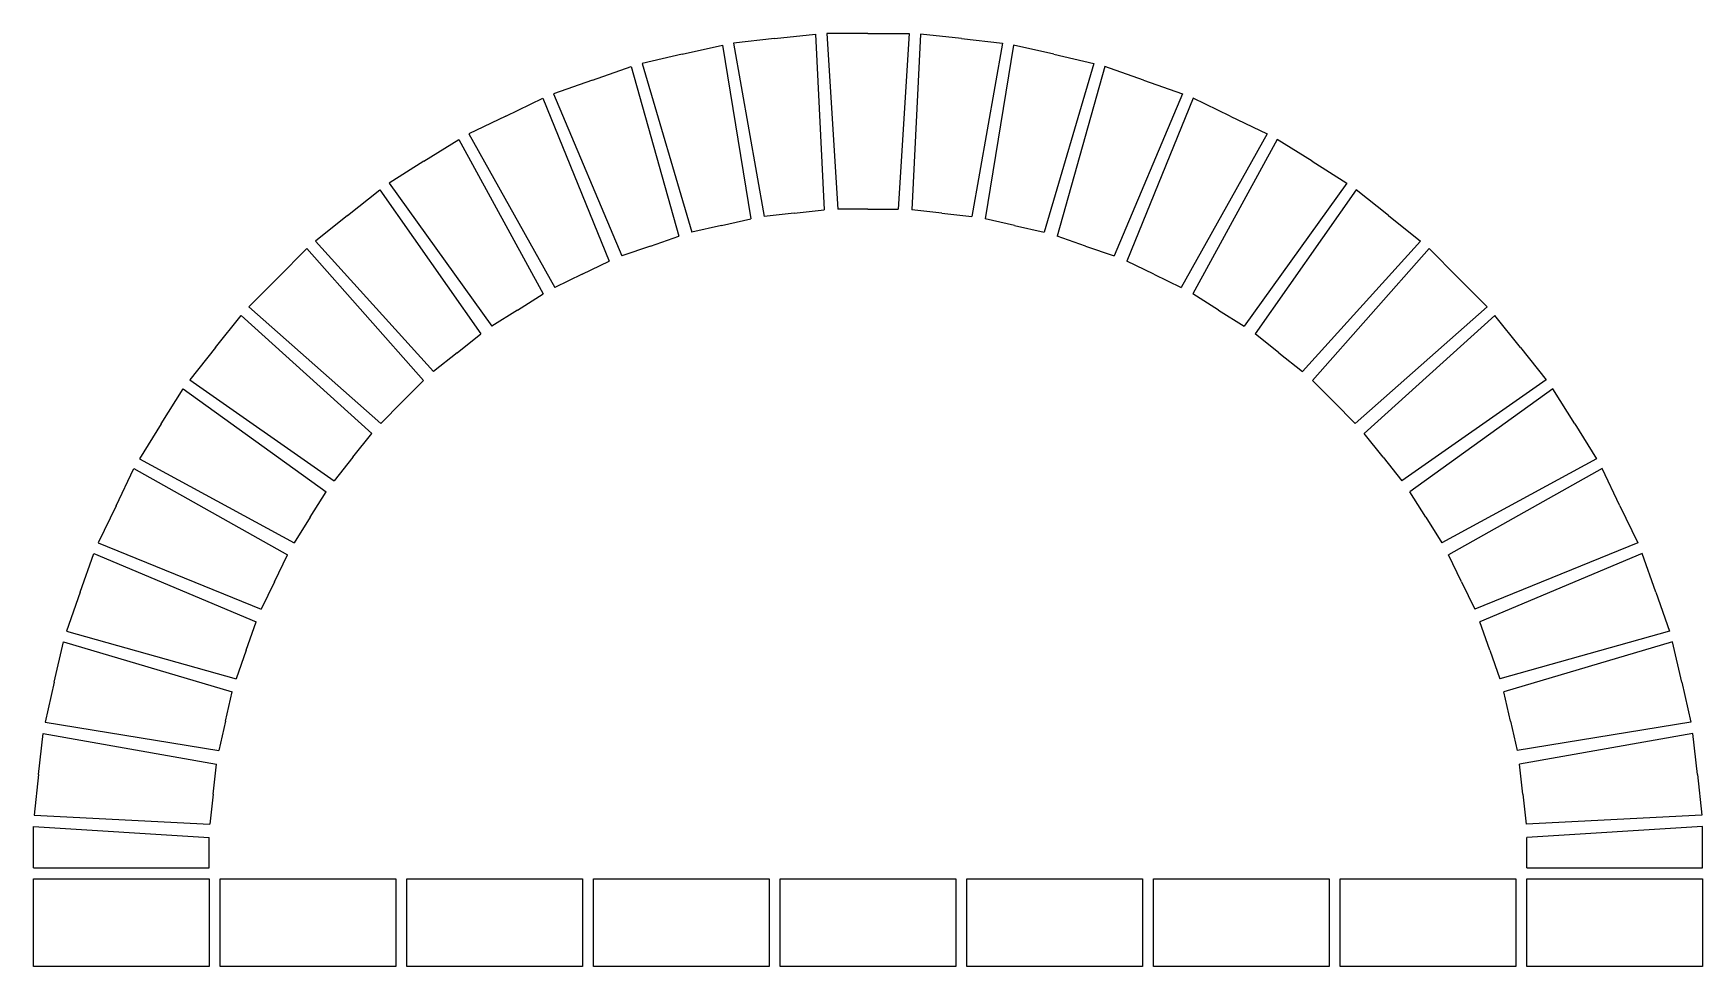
# Model space of a CAD drawing. Header units: inches. Extents: x 26.2 to 102.2, y 12 to 54.5.
import ezdxf

# ---------------------------------------------------------------- set-up
doc = ezdxf.new("R2010")
doc.units = ezdxf.units.IN
doc.header["$MEASUREMENT"] = 0
doc.layers.add('輪廓線', color=1, linetype='Continuous')

# ---------------------------------------------------------------- blocks, each defined once
blk = doc.blocks.new('*U8')
at = {"layer": '輪廓線'}
for p, q in [((-4, 2), (4, 2)), ((-4, -2), (-4, 2)), ((4, 2), (4, -2)), ((4, -2), (-4, -2))]:
    blk.add_line(p, q, dxfattribs=at)
blk = doc.blocks.new('*U9')
at = {"layer": '輪廓線', "color": 0, "linetype": 'ByBlock', "lineweight": -2, "transparency": 16777216}
for p in [(0, 0), (8.5, 0), (17, 0), (25.5, 0), (34, 0), (42.5, 0), (51, 0), (59.5, 0), (68, 0)]:
    blk.add_blockref('*U8', p, dxfattribs=at)

msp = doc.modelspace()

# ---------------------------------------------------------------- linework, layer by layer
at = {"layer": '輪廓線'}
for p, q in [((55.794, 53.547), (57.622, 53.964)), ((57.622, 53.964), (58.915, 46.054)), ((59.995, 54.261), (58.132, 54.051)), ((58.132, 54.051), (59.525, 46.157)), ((59.995, 54.261), (61.859, 54.471)), ((61.859, 54.471), (62.257, 46.465)), ((64.25, 54.5), (62.375, 54.5)), ((62.375, 54.5), (62.875, 46.5)), ((64.25, 54.5), (66.125, 54.5)), ((66.125, 54.5), (65.625, 46.5)), ((66.641, 54.471), (66.243, 46.465)), ((68.505, 54.261), (66.641, 54.471)), ((68.505, 54.261), (70.368, 54.051)), ((70.368, 54.051), (68.975, 46.157)), ((70.878, 53.964), (69.585, 46.054)), ((72.706, 53.547), (70.878, 53.964)), ((55.794, 53.547), (53.966, 53.13)), ((72.706, 53.547), (74.534, 53.13)), ((51.699, 52.368), (53.469, 52.987)), ((53.469, 52.987), (55.639, 45.271)), ((53.966, 53.13), (56.234, 45.442)), ((74.534, 53.13), (72.266, 45.442)), ((75.031, 52.987), (72.861, 45.271)), ((76.801, 52.368), (75.031, 52.987)), ((51.699, 52.368), (49.93, 51.748)), ((49.93, 51.748), (53.044, 44.362)), ((78.57, 51.748), (75.456, 44.362)), ((76.801, 52.368), (78.57, 51.748)), ((47.762, 50.737), (49.452, 51.55)), ((49.452, 51.55), (52.472, 44.126)), ((79.048, 51.55), (76.028, 44.126)), ((80.738, 50.737), (79.048, 51.55)), ((47.762, 50.737), (46.073, 49.923)), ((80.738, 50.737), (82.427, 49.923)), ((44.033, 48.676), (45.62, 49.673)), ((45.62, 49.673), (49.453, 42.633)), ((46.073, 49.923), (49.995, 42.932)), ((82.427, 49.923), (78.505, 42.932)), ((82.88, 49.673), (79.047, 42.633)), ((84.467, 48.676), (82.88, 49.673)), ((44.033, 48.676), (42.445, 47.678)), ((84.467, 48.676), (86.055, 47.678)), ((40.557, 46.21), (42.023, 47.379)), ((42.023, 47.379), (46.62, 40.812)), ((42.445, 47.678), (47.125, 41.17)), ((86.055, 47.678), (81.375, 41.17)), ((86.477, 47.379), (81.88, 40.812)), ((87.943, 46.21), (86.477, 47.379)), ((60.891, 46.311), (62.257, 46.465)), ((60.891, 46.311), (62.257, 46.465)), ((64.25, 46.5), (62.875, 46.5)), ((64.25, 46.5), (62.875, 46.5)), ((64.25, 46.5), (65.625, 46.5)), ((64.25, 46.5), (65.625, 46.5)), ((67.609, 46.311), (66.243, 46.465)), ((67.609, 46.311), (66.243, 46.465)), ((40.557, 46.21), (39.091, 45.041)), ((57.574, 45.748), (56.234, 45.442)), ((57.574, 45.748), (56.234, 45.442)), ((57.574, 45.748), (58.915, 46.054)), ((57.574, 45.748), (58.915, 46.054)), ((60.891, 46.311), (59.525, 46.157)), ((60.891, 46.311), (59.525, 46.157)), ((67.609, 46.311), (68.975, 46.157)), ((67.609, 46.311), (68.975, 46.157)), ((70.926, 45.748), (69.585, 46.054)), ((70.926, 45.748), (69.585, 46.054)), ((70.926, 45.748), (72.266, 45.442)), ((70.926, 45.748), (72.266, 45.442)), ((87.943, 46.21), (89.409, 45.041)), ((39.091, 45.041), (44.47, 39.098)), ((54.342, 44.816), (55.639, 45.271)), ((54.342, 44.816), (55.639, 45.271)), ((74.158, 44.816), (72.861, 45.271)), ((74.158, 44.816), (72.861, 45.271)), ((89.409, 45.041), (84.03, 39.098)), ((37.38, 43.37), (38.706, 44.696)), ((38.706, 44.696), (44.009, 38.685)), ((51.233, 43.529), (52.472, 44.126)), ((51.233, 43.529), (52.472, 44.126)), ((54.342, 44.816), (53.044, 44.362)), ((54.342, 44.816), (53.044, 44.362)), ((74.158, 44.816), (75.456, 44.362)), ((74.158, 44.816), (75.456, 44.362)), ((77.267, 43.529), (76.028, 44.126)), ((77.267, 43.529), (76.028, 44.126)), ((89.794, 44.696), (84.491, 38.685)), ((91.12, 43.37), (89.794, 44.696)), ((37.38, 43.37), (36.054, 42.044)), ((51.233, 43.529), (49.995, 42.932)), ((51.233, 43.529), (49.995, 42.932)), ((77.267, 43.529), (78.505, 42.932)), ((77.267, 43.529), (78.505, 42.932)), ((91.12, 43.37), (92.446, 42.044)), ((48.289, 41.902), (49.453, 42.633)), ((48.289, 41.902), (49.453, 42.633)), ((80.211, 41.902), (79.047, 42.633)), ((80.211, 41.902), (79.047, 42.633)), ((36.054, 42.044), (42.065, 36.741)), ((48.289, 41.902), (47.125, 41.17)), ((48.289, 41.902), (47.125, 41.17)), ((80.211, 41.902), (81.375, 41.17)), ((80.211, 41.902), (81.375, 41.17)), ((92.446, 42.044), (86.435, 36.741)), ((34.54, 40.193), (35.709, 41.659)), ((35.709, 41.659), (41.652, 36.28)), ((92.791, 41.659), (86.848, 36.28)), ((93.96, 40.193), (92.791, 41.659)), ((45.545, 39.955), (46.62, 40.812)), ((45.545, 39.955), (46.62, 40.812)), ((82.955, 39.955), (81.88, 40.812)), ((82.955, 39.955), (81.88, 40.812)), ((34.54, 40.193), (33.371, 38.727)), ((45.545, 39.955), (44.47, 39.098)), ((45.545, 39.955), (44.47, 39.098)), ((82.955, 39.955), (84.03, 39.098)), ((82.955, 39.955), (84.03, 39.098)), ((93.96, 40.193), (95.129, 38.727)), ((32.074, 36.717), (33.072, 38.305)), ((33.072, 38.305), (39.58, 33.625)), ((33.371, 38.727), (39.938, 34.13)), ((43.037, 37.713), (44.009, 38.685)), ((43.037, 37.713), (44.009, 38.685)), ((85.463, 37.713), (84.491, 38.685)), ((85.463, 37.713), (84.491, 38.685)), ((95.129, 38.727), (88.562, 34.13)), ((95.428, 38.305), (88.92, 33.625)), ((96.426, 36.717), (95.428, 38.305)), ((43.037, 37.713), (42.065, 36.741)), ((43.037, 37.713), (42.065, 36.741)), ((85.463, 37.713), (86.435, 36.741)), ((85.463, 37.713), (86.435, 36.741)), ((32.074, 36.717), (31.077, 35.13)), ((96.426, 36.717), (97.423, 35.13)), ((40.795, 35.205), (41.652, 36.28)), ((40.795, 35.205), (41.652, 36.28)), ((87.705, 35.205), (86.848, 36.28)), ((87.705, 35.205), (86.848, 36.28)), ((31.077, 35.13), (38.117, 31.297)), ((40.795, 35.205), (39.938, 34.13)), ((40.795, 35.205), (39.938, 34.13)), ((87.705, 35.205), (88.562, 34.13)), ((87.705, 35.205), (88.562, 34.13)), ((97.423, 35.13), (90.383, 31.297)), ((30.013, 32.988), (30.827, 34.677)), ((30.827, 34.677), (37.818, 30.755)), ((97.673, 34.677), (90.682, 30.755)), ((98.487, 32.988), (97.673, 34.677)), ((38.848, 32.461), (39.58, 33.625)), ((38.848, 32.461), (39.58, 33.625)), ((89.652, 32.461), (88.92, 33.625)), ((89.652, 32.461), (88.92, 33.625)), ((30.013, 32.988), (29.2, 31.298)), ((98.487, 32.988), (99.3, 31.298)), ((38.848, 32.461), (38.117, 31.297)), ((38.848, 32.461), (38.117, 31.297)), ((89.652, 32.461), (90.383, 31.297)), ((89.652, 32.461), (90.383, 31.297)), ((29.2, 31.298), (36.624, 28.278)), ((99.3, 31.298), (91.876, 28.278)), ((28.382, 29.051), (29.002, 30.82)), ((29.002, 30.82), (36.388, 27.706)), ((37.221, 29.517), (37.818, 30.755)), ((37.221, 29.517), (37.818, 30.755)), ((91.279, 29.517), (90.682, 30.755)), ((91.279, 29.517), (90.682, 30.755)), ((99.498, 30.82), (92.112, 27.706)), ((100.118, 29.051), (99.498, 30.82)), ((28.382, 29.051), (27.763, 27.281)), ((37.221, 29.517), (36.624, 28.278)), ((37.221, 29.517), (36.624, 28.278)), ((91.279, 29.517), (91.876, 28.278)), ((91.279, 29.517), (91.876, 28.278)), ((100.118, 29.051), (100.737, 27.281)), ((35.934, 26.408), (36.388, 27.706)), ((35.934, 26.408), (36.388, 27.706)), ((92.566, 26.408), (92.112, 27.706)), ((92.566, 26.408), (92.112, 27.706)), ((27.203, 24.956), (27.62, 26.784)), ((27.62, 26.784), (35.308, 24.516)), ((27.763, 27.281), (35.479, 25.111)), ((100.737, 27.281), (93.021, 25.111)), ((100.88, 26.784), (93.192, 24.516)), ((101.297, 24.956), (100.88, 26.784)), ((35.934, 26.408), (35.479, 25.111)), ((35.934, 26.408), (35.479, 25.111)), ((92.566, 26.408), (93.021, 25.111)), ((92.566, 26.408), (93.021, 25.111)), ((27.203, 24.956), (26.786, 23.128)), ((35.002, 23.176), (35.308, 24.516)), ((35.002, 23.176), (35.308, 24.516)), ((93.498, 23.176), (93.192, 24.516)), ((93.498, 23.176), (93.192, 24.516)), ((101.297, 24.956), (101.714, 23.128)), ((26.786, 23.128), (34.696, 21.835)), ((35.002, 23.176), (34.696, 21.835)), ((35.002, 23.176), (34.696, 21.835)), ((93.498, 23.176), (93.804, 21.835)), ((93.498, 23.176), (93.804, 21.835)), ((101.714, 23.128), (93.804, 21.835)), ((26.489, 20.755), (26.699, 22.618)), ((26.699, 22.618), (34.593, 21.225)), ((101.801, 22.618), (93.907, 21.225)), ((102.011, 20.755), (101.801, 22.618)), ((26.489, 20.755), (26.279, 18.891)), ((34.439, 19.859), (34.593, 21.225)), ((34.439, 19.859), (34.593, 21.225)), ((94.061, 19.859), (93.907, 21.225)), ((94.061, 19.859), (93.907, 21.225)), ((102.011, 20.755), (102.221, 18.891)), ((34.439, 19.859), (34.285, 18.493)), ((34.439, 19.859), (34.285, 18.493)), ((94.061, 19.859), (94.215, 18.493)), ((94.061, 19.859), (94.215, 18.493)), ((26.25, 16.5), (26.25, 18.375)), ((26.25, 18.375), (34.25, 17.875)), ((26.279, 18.891), (34.285, 18.493)), ((102.221, 18.891), (94.215, 18.493)), ((102.25, 18.375), (94.25, 17.875)), ((102.25, 16.5), (102.25, 18.375)), ((34.25, 16.5), (34.25, 17.875)), ((34.25, 16.5), (34.25, 17.875)), ((94.25, 16.5), (94.25, 17.875)), ((94.25, 16.5), (94.25, 17.875)), ((26.25, 16.5), (34.25, 16.5)), ((94.25, 16.5), (102.25, 16.5))]:
    msp.add_line(p, q, dxfattribs=at)

# ---------------------------------------------------------------- block references
msp.add_blockref('*U9', (30.25, 14), dxfattribs=at)

doc.saveas('drawing.dxf')
